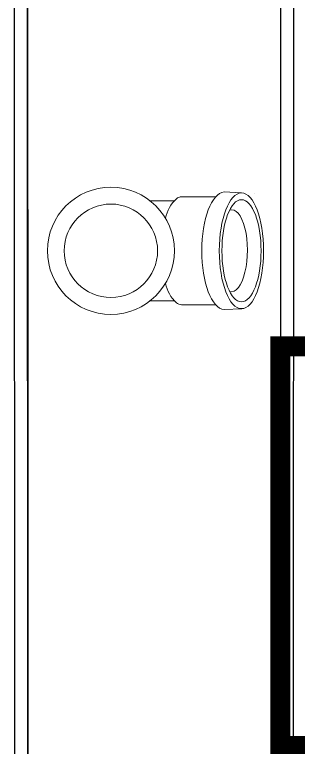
# Model space of a CAD drawing. Header units: centimetres. Extents: x -58072 to 12532, y -30603 to 6224.
# Drawn here: x 10862.5 to 10890.9, y 4044.8 to 4118.1 of the extents above; entities that cross this region are included whole.
import ezdxf

# ---------------------------------------------------------------- set-up
doc = ezdxf.new("R2010")
doc.units = ezdxf.units.CM
for name, color, linetype in [('B Aménagement intérieur', 252, 'Continuous'), ('C ANNOTATIONS-prestations', 252, 'Continuous'), ('F REMPLISSAGE-vert clair', 252, 'Continuous'), ('F REMPLISSAGE-vert foncé', 252, 'Continuous'), ('prlm-EAU-CHU', 42, 'Continuous'), ('prlm-GT', 242, 'Continuous'), ('prlm-MOD-PB', 123, 'Continuous')]:
    doc.layers.add(name, color=color, linetype=linetype)

# ---------------------------------------------------------------- blocks, each defined once
blk = doc.blocks.new('B 60.Gaine 150_70')
at = {"layer": 'C ANNOTATIONS-prestations'}
blk.add_line((75, -35), (-75, -35), dxfattribs=at)
blk = doc.blocks.new('xi.ccev1')
at = {"layer": 'prlm-EAU-CHU', "color": 0, "lineweight": 13}
for p, q in [((-5, -3.931), (-5, -6.323)), ((5, -3.931), (5, -6.323)), ((-5.41, -10.463), (-5.41, -7.114)), ((5.41, -7.114), (5.41, -10.463)), ((-5.799, -13.123), (-5.89, -11.331)), ((5.89, -11.331), (5.789, -13.073)), ((5.776, -14.402), (5.776, -14.404))]:
    blk.add_line(p, q, dxfattribs=at)
for radius in [6.36, 4.675]:
    blk.add_circle((0, 0), radius, dxfattribs=at)
for centre, radius, start, end in [((-2.54, -9.094), 3.683, 101.22401, 136.49298), ((2.54, -9.094), 3.683, 43.50702, 78.77599), ((-4.475, -7.136), 0.936, 141.87411, 175.33952), ((4.475, -7.136), 0.936, 4.66048, 38.12589)]:
    blk.add_arc(centre, radius, start, end, dxfattribs=at)
at = {"layer": 'prlm-EAU-CHU', "color": 0, "lineweight": 13, "extrusion": (0, 0, -1)}
for centre, major_axis, ratio, start_param, end_param in [((0, -11.414), (-5.894, 0), 0.391508, 0.036281, 3.105311), ((0.001, -12.093), (-4.098, 0.028), 0.383971, 2.986035, 6.398097)]:
    blk.add_ellipse(centre, major_axis=major_axis, ratio=ratio, start_param=start_param, end_param=end_param, dxfattribs=at)
for major_axis, ratio in [((5.789, 0), 0.383426), ((5.115, 0), 0.383329)]:
    blk.add_ellipse((0, -13.073), major_axis=major_axis, ratio=ratio, dxfattribs=at)

msp = doc.modelspace()

# ---------------------------------------------------------------- linework, layer by layer
at = {"layer": 'B Aménagement intérieur', "linetype": 'Continuous'}
for p, q in [((10863.77, 3991.587), (10863.761, 4134.433)), ((10889.071, 4134.449), (10889.053, 4037.937))]:
    msp.add_line(p, q, dxfattribs=at)
at = {"layer": 'F REMPLISSAGE-vert clair'}
for p, q in [((10862.47, 3990.287), (10862.461, 4134.433)), ((10890.371, 4134.449), (10890.353, 4039.237))]:
    msp.add_line(p, q, dxfattribs=at)
at = {"layer": 'F REMPLISSAGE-vert foncé'}
for p, q in [((10862.47, 3990.287), (10862.461, 4134.433)), ((10890.371, 4134.449), (10890.353, 4039.237))]:
    msp.add_line(p, q, dxfattribs=at)
at = {"layer": 'F REMPLISSAGE-vert foncé', "linetype": 'Continuous'}
for p, q in [((10863.77, 3991.587), (10863.761, 4134.433)), ((10889.071, 4134.449), (10889.053, 4037.937))]:
    msp.add_line(p, q, dxfattribs=at)
at = {"layer": 'prlm-GT', "ltscale": 50}
msp.add_lwpolyline([(10863.781, 4134.352), (10889.083, 4134.347), (10889.083, 4037.911), (10928.136, 4037.911), (10928.136, 3991.561), (10863.836, 3991.561)], close=True, dxfattribs=at)
at = {"layer": 'prlm-MOD-PB', "const_width": 2}
msp.add_lwpolyline([(10889.054, 4044.911), (10896.066, 4044.911), (10896.066, 4084.911), (10889.054, 4084.911)], close=True, dxfattribs=at)

# ---------------------------------------------------------------- block references
at = {"layer": 'B Aménagement intérieur', "rotation": 270}
msp.add_blockref('B 60.Gaine 150_70', (10898.781, 4064.411), dxfattribs=at)
at = {"layer": 'prlm-EAU-CHU', "ltscale": 50, "rotation": 90}
msp.add_blockref('xi.ccev1', (10872.099, 4094.461), dxfattribs=at)

doc.saveas('drawing.dxf')
